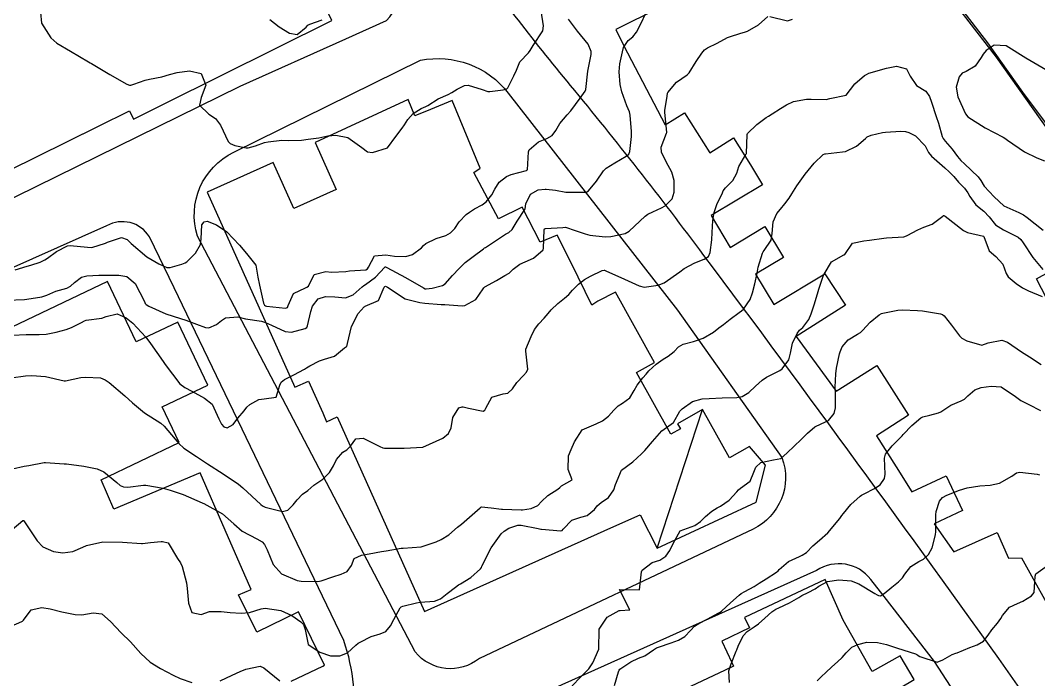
# Model space of a CAD drawing. Header units: metres. Extents: x 286371 to 293043, y 7462578 to 7466404.
# Drawn here: x 289821.3 to 289923.6, y 7464343.4 to 7464409.6 of the extents above; entities that cross this region are included whole.
import ezdxf

# ---------------------------------------------------------------- set-up
doc = ezdxf.new("R2010")
doc.units = ezdxf.units.M
doc.header["$MEASUREMENT"] = 0
for name, color, linetype in [('Curvas de Nivel 1m', 11, 'Continuous'), ('Curvas de Nivel 5m', 15, 'Continuous'), ('Divisas', 45, 'Continuous'), ('Edificações', 30, 'Continuous'), ('Vias primárias', 230, 'Continuous')]:
    doc.layers.add(name, color=color, linetype=linetype)

msp = doc.modelspace()

# ---------------------------------------------------------------- linework, layer by layer
at = {"layer": 'Curvas de Nivel 1m', "flags": 128}
for points, elevation in [([(289823.29, 7464410.43), (289823.39, 7464409.37), (289824.31, 7464407.87), (289824.92, 7464407.35), (289826.29, 7464406.54), (289828.11, 7464405.46), (289828.28, 7464405.37), (289828.4, 7464405.29), (289830.25, 7464404.21), (289831.97, 7464403.24), (289832.23, 7464403.12), (289832.35, 7464403.12), (289832.65, 7464403.23), (289833.81, 7464403.64), (289834.24, 7464403.73), (289835.48, 7464403.95), (289836.25, 7464404.19), (289837.01, 7464404.41), (289838.26, 7464404.57), (289839.44, 7464404.31), (289839.9, 7464403.12), (289839.44, 7464401.9), (289839.25, 7464401.13), (289840.19, 7464400.21), (289840.85, 7464399.77), (289841.35, 7464399.1), (289842.15, 7464397.48), (289842.33, 7464397.26), (289842.82, 7464397.07), (289843.93, 7464396.84), (289844.14, 7464396.85), (289844.88, 7464397.03), (289845.8, 7464397.37), (289846.15, 7464397.45), (289847.53, 7464397.61), (289848.15, 7464397.58), (289849.5, 7464397.61), (289850.16, 7464397.7), (289851.25, 7464397.84), (289852.16, 7464398.03), (289852.95, 7464398.12), (289854.16, 7464397.88), (289855.56, 7464396.87), (289856.14, 7464396.44), (289856.63, 7464396.37), (289858.14, 7464396.83), (289858.99, 7464397.99), (289859.6, 7464398.81), (289859.84, 7464399.15), (289860.19, 7464399.68), (289860.71, 7464400.29), (289861.53, 7464400.78), (289862, 7464400.98), (289862.21, 7464401.1), (289863.23, 7464401.75), (289864.23, 7464402.2), (289864.59, 7464402.38), (289865.14, 7464402.73), (289865.87, 7464403.09), (289866.24, 7464403.13), (289867.65, 7464402.69), (289868.23, 7464402.5), (289868.42, 7464402.49), (289869.77, 7464402.66), (289870.12, 7464402.77), (289870.24, 7464402.85), (289870.84, 7464404.06), (289871.09, 7464404.64), (289871.45, 7464405.46), (289872.29, 7464406.39), (289872.49, 7464406.62), (289872.79, 7464407.1), (289873.75, 7464408.59), (289873.83, 7464409.09), (289873.57, 7464410.6)], 703), ([(289820.47, 7464378.03), (289821.85, 7464378.08), (289823.14, 7464378.08), (289823.86, 7464378.12), (289824.87, 7464378.33), (289825.86, 7464378.59), (289826.4, 7464378.78), (289827.39, 7464379.3), (289827.7, 7464379.48), (289827.88, 7464379.53), (289829.43, 7464379.72), (289829.88, 7464379.89), (289830.98, 7464380.15), (289831.88, 7464379.77), (289832.57, 7464379.22), (289833.85, 7464377.81), (289834.34, 7464377.2), (289835.62, 7464375.37), (289835.75, 7464375.18), (289835.81, 7464375.08), (289837.28, 7464373.15), (289837.77, 7464372.78), (289838.5, 7464372.4), (289839.75, 7464371.71), (289840.52, 7464371.1), (289841.19, 7464369.63), (289841.45, 7464369.09), (289841.71, 7464368.83), (289842.05, 7464368.73), (289842.63, 7464369.07), (289843.1, 7464369.69), (289843.73, 7464370.44), (289844.01, 7464370.78), (289844.3, 7464371.05), (289845.23, 7464371.56), (289845.75, 7464371.64), (289846.97, 7464371.79), (289847.32, 7464373), (289847.47, 7464373.31), (289847.78, 7464373.58), (289848.73, 7464374.04), (289849.8, 7464374.6), (289850.01, 7464374.75), (289850.34, 7464374.96), (289851.31, 7464375.44), (289851.81, 7464375.6), (289852.82, 7464375.92), (289853.83, 7464376.75), (289853.92, 7464376.82), (289854.06, 7464376.9), (289854.12, 7464377.18), (289854.51, 7464378.89), (289855.21, 7464380.21), (289855.79, 7464380.87), (289855.85, 7464380.91), (289855.9, 7464380.94), (289857.23, 7464381.52), (289857.82, 7464382.84), (289857.86, 7464382.9), (289857.93, 7464382.93), (289858.15, 7464382.83), (289859.91, 7464381.68), (289861.39, 7464381.3), (289861.9, 7464381.23), (289863.55, 7464381.1), (289863.9, 7464381.09), (289865.63, 7464380.98), (289865.9, 7464381.01), (289867.02, 7464381.59), (289867.74, 7464382.69), (289867.82, 7464382.79), (289867.93, 7464382.87), (289869.08, 7464383.53), (289869.94, 7464384.01), (289870.35, 7464384.25), (289870.78, 7464384.64), (289871.44, 7464385.16), (289871.97, 7464385.4), (289872.82, 7464385.77), (289873.78, 7464386.6), (289873.82, 7464386.76), (289873.87, 7464388.6), (289873.91, 7464388.7), (289874.02, 7464388.73), (289875.76, 7464388.83), (289876.02, 7464388.86), (289877, 7464388.55), (289878.01, 7464388.19), (289878.46, 7464388.07), (289880, 7464387.9), (289880.58, 7464387.92), (289882.01, 7464388.24), (289882.43, 7464388.47), (289884.04, 7464389.97), (289884.3, 7464390.17), (289884.8, 7464390.42), (289885.66, 7464390.8), (289886.05, 7464391.01), (289886.74, 7464391.71), (289886.93, 7464392.39), (289886.93, 7464393.56), (289886.69, 7464394.4), (289886.12, 7464395.42), (289885.67, 7464396.41), (289885.64, 7464396.91), (289886.16, 7464398.3), (289886.2, 7464398.37), (289886.21, 7464398.4), (289886.17, 7464398.7), (289885.99, 7464400.41), (289886, 7464400.6), (289886.22, 7464402.03), (289886.28, 7464402.34), (289886.31, 7464402.4), (289887.19, 7464403.44), (289888.25, 7464404.18), (289888.36, 7464404.26), (289888.44, 7464404.37), (289889.14, 7464405.49), (289889.72, 7464406.35), (289889.98, 7464406.66), (289890.29, 7464406.88), (289891.27, 7464407.36), (289892.31, 7464407.9), (289892.6, 7464408.02), (289893.52, 7464408.3), (289894.12, 7464408.48), (289894.32, 7464408.55), (289895.4, 7464409.2), (289896.34, 7464410.02)], 706), ([(289820.75, 7464384.6), (289821.96, 7464384.94), (289822.3, 7464385.04), (289823.24, 7464385.37), (289823.73, 7464385.6), (289823.97, 7464385.77), (289824.89, 7464386.43), (289825.99, 7464386.98), (289826.28, 7464387.03), (289827.99, 7464386.87), (289828.44, 7464386.84), (289829.81, 7464387.27), (289829.94, 7464387.33), (289830, 7464387.35), (289831.41, 7464387.84), (289832, 7464387.63), (289832.4, 7464387.23), (289833.97, 7464385.9), (289835.18, 7464385.19), (289835.96, 7464384.83), (289836.32, 7464384.81), (289837.47, 7464385.15), (289837.82, 7464385.3), (289837.97, 7464385.4), (289838.84, 7464386.27), (289839.35, 7464387.12), (289839.42, 7464387.71), (289839.5, 7464389.12), (289839.72, 7464389.42), (289840.03, 7464389.48), (289840.95, 7464389.1), (289842.01, 7464388.4), (289843.28, 7464387.07), (289843.98, 7464386.23), (289844.93, 7464385.04), (289845.13, 7464383.85), (289845.27, 7464383.03), (289845.7, 7464381.23), (289845.8, 7464381.03), (289845.89, 7464380.96), (289845.99, 7464380.93), (289847.89, 7464380.74), (289848.08, 7464380.8), (289848.17, 7464380.99), (289848.7, 7464382.2), (289849.92, 7464382.79), (289850.04, 7464382.84), (289850.19, 7464382.96), (289850.78, 7464384.12), (289851.95, 7464384.41), (289852.52, 7464384.35), (289853.95, 7464384.43), (289854.34, 7464384.5), (289855.95, 7464384.6), (289856.13, 7464384.68), (289856.24, 7464384.86), (289856.84, 7464385.99), (289857.97, 7464386.1), (289858.84, 7464385.95), (289859.97, 7464385.94), (289860.66, 7464386.11), (289861.55, 7464386.78), (289861.75, 7464387.02), (289861.99, 7464387.24), (289863.04, 7464387.72), (289864, 7464388.03), (289864.46, 7464388.29), (289864.89, 7464388.73), (289865.35, 7464389.4), (289866.04, 7464390.13), (289866.37, 7464390.38), (289866.89, 7464390.7), (289867.64, 7464391.1), (289868.06, 7464391.42), (289868.62, 7464392.13), (289868.92, 7464392.67), (289869.36, 7464393.4), (289870.09, 7464393.95), (289870.58, 7464394.17), (289872.1, 7464394.56), (289872.15, 7464394.58), (289872.19, 7464394.62), (289872.32, 7464396.43), (289872.38, 7464396.62), (289873.32, 7464397.44), (289874.16, 7464397.78), (289874.68, 7464398.07), (289875.04, 7464398.58), (289875.47, 7464399.29), (289876.2, 7464400.14), (289876.55, 7464400.56), (289877.49, 7464401.81), (289878.01, 7464402.53), (289878.07, 7464402.69), (289878.26, 7464404.52), (289878.61, 7464406.2), (289878.6, 7464406.52), (289878.3, 7464407.24), (289877.23, 7464408.54), (289876.34, 7464409.74)], 704), ([(289846.33, 7464409.73), (289847.26, 7464409), (289848.31, 7464408.34), (289849.06, 7464408.22), (289849.96, 7464408.96), (289850.15, 7464409.14), (289850.33, 7464409.24), (289851.59, 7464409.68)], 702), ([(289896.55, 7464410.04), (289898.33, 7464409.6), (289898.82, 7464409.74)], 706), ([(289924.27, 7464404.68), (289922.28, 7464405.85), (289920.3, 7464407.07), (289919.08, 7464407.13), (289918.29, 7464406.61), (289917.97, 7464406.24), (289917.77, 7464405.92), (289917.17, 7464405.03), (289916.26, 7464404.51), (289915.88, 7464404.33), (289915.57, 7464403.95), (289915.27, 7464402.93), (289915.44, 7464401.96), (289916.2, 7464400.24), (289916.44, 7464399.94), (289918.18, 7464398.83), (289920, 7464397.89), (289920.16, 7464397.8), (289920.42, 7464397.62), (289922.14, 7464396.44), (289923.38, 7464395.84), (289924.13, 7464395.53)], 706), ([(289819.79, 7464373.68), (289821.32, 7464373.87), (289821.79, 7464373.93), (289822.4, 7464373.99), (289823.79, 7464373.88), (289825.67, 7464373.45), (289825.79, 7464373.43), (289827.32, 7464373.77), (289827.79, 7464373.82), (289829.32, 7464373.74), (289829.79, 7464373.55), (289830.19, 7464373.26), (289831.76, 7464371.93), (289832.54, 7464371.22), (289833.73, 7464370.24), (289835.38, 7464369.18), (289835.71, 7464368.9), (289837.19, 7464367.15), (289837.68, 7464366.69), (289838.96, 7464365.83), (289839.66, 7464365.38), (289840.07, 7464365.11), (289841.64, 7464364.09), (289843.16, 7464363.06), (289843.62, 7464362.7), (289845.43, 7464361.03), (289845.59, 7464360.9), (289845.86, 7464360.75), (289847.58, 7464360.31), (289848.13, 7464360.44), (289848.66, 7464360.98), (289849.08, 7464361.5), (289849.61, 7464362.05), (289850.13, 7464362.44), (289850.73, 7464362.95), (289851.26, 7464363.31), (289851.63, 7464363.55), (289852.32, 7464364.24), (289852.73, 7464364.92), (289853.03, 7464365.54), (289853.67, 7464366.29), (289854.07, 7464366.51), (289854.43, 7464366.89), (289854.96, 7464367.62), (289855.7, 7464367.67), (289857.37, 7464366.85), (289857.68, 7464366.71), (289857.84, 7464366.69), (289859.68, 7464366.68), (289859.81, 7464366.68), (289861.68, 7464366.78), (289863.7, 7464367.68), (289864.28, 7464368.16), (289864.55, 7464368.73), (289864.7, 7464369.76), (289865.31, 7464370.72), (289865.64, 7464370.82), (289865.75, 7464370.83), (289866.28, 7464370.71), (289867.74, 7464370.4), (289867.93, 7464370.49), (289868.02, 7464370.68), (289868.62, 7464371.81), (289869.77, 7464372.12), (289870.22, 7464372.19), (289870.7, 7464372.64), (289871.14, 7464373.28), (289871.79, 7464373.99), (289872.1, 7464374.32), (289872.24, 7464374.62), (289872.03, 7464376.42), (289872.05, 7464376.62), (289872.57, 7464377.9), (289872.91, 7464378.61), (289873.33, 7464379.15), (289873.88, 7464379.73), (289874.29, 7464380.19), (289874.6, 7464380.58), (289875.25, 7464381.22), (289875.91, 7464381.73), (289876.37, 7464382.11), (289876.73, 7464382.55), (289877.32, 7464383.16), (289877.94, 7464383.63), (289878.52, 7464383.95), (289879.72, 7464384.51), (289879.9, 7464384.56), (289879.95, 7464384.56), (289880.09, 7464384.5), (289881.94, 7464383.64), (289883.41, 7464382.98), (289883.93, 7464382.86), (289885.33, 7464383.03), (289885.94, 7464383.27), (289887.5, 7464384.38), (289887.96, 7464384.73), (289889.02, 7464385.3), (289889.97, 7464385.65), (289890.38, 7464385.94), (289890.56, 7464386.34), (289890.74, 7464387.6), (289890.77, 7464388.33), (289890.83, 7464389.54), (289890.95, 7464390.33), (289891.24, 7464391.14), (289891.78, 7464392.32), (289891.87, 7464392.52), (289892.08, 7464392.81), (289892.83, 7464393.57), (289893.22, 7464394.3), (289893.44, 7464394.96), (289894.13, 7464396.16), (289894.18, 7464396.24), (289894.19, 7464396.28), (289894.28, 7464398.16), (289894.32, 7464398.28), (289895.26, 7464399.19), (289896.19, 7464399.88), (289896.42, 7464400.02), (289896.77, 7464400.25), (289897.63, 7464400.8), (289898.21, 7464401.17), (289898.93, 7464401.5), (289900.22, 7464401.72), (289900.69, 7464401.71), (289902.22, 7464401.7), (289902.59, 7464401.78), (289904.22, 7464402.13), (289905.09, 7464403.27), (289906.05, 7464404.11), (289906.18, 7464404.18), (289906.26, 7464404.21), (289906.48, 7464404.32), (289908.27, 7464404.84), (289909.27, 7464405.05), (289910.27, 7464404.78), (289910.65, 7464404.03), (289911.3, 7464403.08), (289912.23, 7464402.51), (289912.58, 7464402), (289912.78, 7464401.43), (289913.27, 7464399.99), (289913.5, 7464399.3), (289913.86, 7464397.98), (289913.95, 7464397.77), (289914.16, 7464397.5), (289914.87, 7464396.7), (289915.39, 7464395.96), (289915.75, 7464395.57), (289916.12, 7464395.23), (289917.47, 7464393.92), (289917.74, 7464393.56), (289918.09, 7464393), (289919.07, 7464391.9), (289920.05, 7464391.02), (289921.55, 7464390.35), (289922.04, 7464390.12), (289922.39, 7464389.85), (289924.02, 7464388.58)], 707), ([(289820.47, 7464364.59), (289821.65, 7464364.87), (289822.1, 7464364.94), (289823.65, 7464365.24), (289823.77, 7464365.25), (289825.65, 7464365.12), (289825.88, 7464365.1), (289827.65, 7464364.88), (289828.98, 7464364.61), (289829.64, 7464364.3), (289830.94, 7464363.24), (289831.3, 7464362.92), (289831.62, 7464362.78), (289832.07, 7464362.77), (289833.62, 7464362.96), (289833.86, 7464362.96), (289835.62, 7464362.65), (289836.3, 7464362.47), (289837.61, 7464362.01), (289839.51, 7464361.2), (289839.59, 7464361.16), (289839.7, 7464361.11), (289841.58, 7464360.09), (289842.72, 7464359.07), (289843.55, 7464358.34), (289845.01, 7464357.57), (289845.54, 7464357.28), (289845.77, 7464357.02), (289846.07, 7464356.48), (289846.66, 7464355.01), (289847.49, 7464354.07), (289849.06, 7464353.39), (289849.48, 7464353.33), (289851.14, 7464353.28), (289851.48, 7464353.34), (289852.66, 7464353.75), (289853.49, 7464354.01), (289854.1, 7464354.29), (289854.51, 7464354.89), (289854.79, 7464355.61), (289855.52, 7464355.93), (289856.31, 7464356.08), (289857.53, 7464356.29), (289858, 7464356.36), (289859.53, 7464356.62), (289859.7, 7464356.64), (289861.53, 7464356.78), (289863.02, 7464357.28), (289863.54, 7464357.49), (289864.3, 7464357.99), (289865.19, 7464358.73), (289865.57, 7464359.05), (289867.45, 7464360.69), (289867.52, 7464360.76), (289867.6, 7464360.8), (289868.54, 7464360.67), (289869.58, 7464360.56), (289869.68, 7464360.56), (289871.58, 7464360.5), (289871.7, 7464360.5), (289872.57, 7464360.61), (289873.26, 7464360.93), (289873.6, 7464361.33), (289874.26, 7464361.93), (289875.26, 7464362.57), (289875.45, 7464362.73), (289875.62, 7464362.88), (289876.68, 7464363.49), (289876.3, 7464364.55), (289876.33, 7464365.9), (289876.59, 7464366.55), (289876.92, 7464367.33), (289877.71, 7464368.53), (289879.12, 7464369.12), (289879.73, 7464369.42), (289880.34, 7464369.89), (289880.87, 7464370.49), (289881.31, 7464370.92), (289881.75, 7464371.18), (289882.49, 7464371.74), (289882.93, 7464372.46), (289883.22, 7464373.02), (289883.79, 7464373.75), (289884.12, 7464374.12), (289884.4, 7464374.44), (289885.13, 7464375.11), (289885.82, 7464375.6), (289886.33, 7464375.9), (289886.95, 7464376.4), (289887.38, 7464376.85), (289887.85, 7464377.12), (289888.88, 7464377.39), (289889.85, 7464377.71), (289890.88, 7464378.33), (289891.43, 7464378.76), (289891.88, 7464379.1), (289892.57, 7464379.62), (289893.48, 7464380.29), (289893.72, 7464380.47), (289893.9, 7464380.64), (289894.57, 7464381.61), (289894.81, 7464382.27), (289895.03, 7464383.18), (289895.28, 7464384.26), (289895.38, 7464384.84), (289895.8, 7464386.26), (289895.87, 7464386.38), (289895.99, 7464386.54), (289896.67, 7464387.58), (289896.78, 7464388.24), (289896.88, 7464389.39), (289897.27, 7464390.24), (289897.61, 7464390.67), (289898.06, 7464391.21), (289898.5, 7464391.79), (289898.77, 7464392.21), (289899.27, 7464393.02), (289900.1, 7464394.19), (289901, 7464395.31), (289901.92, 7464396.17), (289902.07, 7464396.23), (289902.14, 7464396.24), (289903.85, 7464396.42), (289904.14, 7464396.48), (289905.26, 7464397.01), (289906.16, 7464397.78), (289906.33, 7464397.93), (289906.74, 7464398.1), (289907.87, 7464398.38), (289908.17, 7464398.42), (289909.72, 7464398.5), (289910.17, 7464398.48), (289910.52, 7464398.39), (289911.19, 7464398.03), (289912.15, 7464397.03), (289912.5, 7464396.37), (289912.78, 7464396), (289914.12, 7464394.83), (289914.58, 7464394.44), (289915.05, 7464393.97), (289915.52, 7464393.38), (289916.09, 7464392.79), (289916.45, 7464392.31), (289916.64, 7464391.94), (289917.24, 7464391.11), (289918.05, 7464390.46), (289918.57, 7464389.91), (289919.23, 7464389.11), (289920.01, 7464388.61), (289921.49, 7464387.86), (289921.78, 7464387.63), (289922, 7464387.31), (289922.98, 7464385.84), (289923.96, 7464384.61)], 708), ([(289820.45, 7464358.51), (289821.51, 7464359.4), (289821.54, 7464359.42), (289821.56, 7464359.42), (289821.6, 7464359.39), (289821.69, 7464359.27), (289822.94, 7464357.37), (289823.53, 7464356.78), (289824.58, 7464356.29), (289825.52, 7464356.18), (289826.54, 7464356.3), (289827.53, 7464356.73), (289827.92, 7464356.91), (289829.53, 7464357.27), (289831.53, 7464357.24), (289833.44, 7464357.12), (289833.53, 7464357.12), (289834.32, 7464357.19), (289835.42, 7464357.29), (289835.54, 7464357.29), (289836.1, 7464357.17), (289837.05, 7464355.61), (289837.34, 7464355.15), (289837.5, 7464354.8), (289837.94, 7464353.14), (289838.02, 7464352.58), (289838.15, 7464351.13), (289838.48, 7464350.18), (289839.43, 7464349.98), (289840.27, 7464350.26), (289841.43, 7464350.26), (289842.33, 7464350.17), (289843.43, 7464350.11), (289844.28, 7464350.19), (289845.44, 7464350.54), (289845.85, 7464350.61), (289847.43, 7464350.39), (289848.54, 7464349.87), (289849.42, 7464349.25), (289849.71, 7464348.96), (289849.88, 7464348.48), (289850.18, 7464346.95), (289851.36, 7464346.18), (289852.43, 7464345.84), (289853.36, 7464345.81), (289854.14, 7464346.11), (289854.95, 7464346.88), (289855.18, 7464347.08), (289855.38, 7464347.19), (289856.49, 7464347.75), (289857.39, 7464348.04), (289857.96, 7464348.27), (289858.43, 7464348.83), (289858.78, 7464349.46), (289859.43, 7464350.65), (289859.51, 7464350.74), (289859.67, 7464350.81), (289861.07, 7464351.16), (289861.44, 7464351.21), (289862.88, 7464351.32), (289863.45, 7464351.55), (289864.13, 7464352.07), (289864.97, 7464352.73), (289865.26, 7464352.94), (289865.47, 7464353.05), (289866.51, 7464353.68), (289867.49, 7464354.57), (289867.57, 7464354.69), (289867.63, 7464354.82), (289868.56, 7464356.67), (289869.55, 7464358.06), (289869.85, 7464358.35), (289870.34, 7464358.64), (289871.25, 7464358.94), (289871.56, 7464358.94), (289873.28, 7464358.6), (289873.55, 7464358.54), (289873.62, 7464358.53), (289875.55, 7464358.38), (289875.69, 7464358.42), (289875.78, 7464358.56), (289876.65, 7464359.46), (289877.57, 7464359.74), (289878.2, 7464359.9), (289878.94, 7464360.51), (289879.21, 7464360.89), (289879.59, 7464361.23), (289880.35, 7464361.74), (289880.87, 7464362.49), (289881.06, 7464363.04), (289881.64, 7464364.47), (289882.79, 7464365.32), (289883.67, 7464366.1), (289883.84, 7464366.27), (289883.99, 7464366.44), (289884.75, 7464367.36), (289885.7, 7464368.41), (289886.86, 7464369.25), (289887.52, 7464370.39), (289887.61, 7464370.51), (289887.74, 7464370.62), (289888.77, 7464371.35), (289889.75, 7464371.63), (289890.44, 7464371.66), (289891.75, 7464371.72), (289893.22, 7464371.75), (289893.76, 7464371.86), (289894.44, 7464372.27), (289895.12, 7464372.92), (289895.78, 7464373.52), (289896.22, 7464373.81), (289897.09, 7464374.23), (289897.56, 7464374.47), (289897.8, 7464374.65), (289898.47, 7464375.56), (289898.64, 7464376.21), (289898.84, 7464377.21), (289899.28, 7464378.2), (289899.54, 7464378.52), (289899.87, 7464378.8), (289900.48, 7464379.59), (289900.71, 7464380.18), (289901.01, 7464381.07), (289901.34, 7464382.17), (289901.47, 7464382.64), (289901.95, 7464384.06), (289901.99, 7464384.13), (289902, 7464384.16), (289902.75, 7464385.38), (289903.98, 7464386.08), (289904.02, 7464386.09), (289904.07, 7464386.13), (289904.85, 7464387.27), (289906.01, 7464387.51), (289906.56, 7464387.55), (289908.01, 7464387.78), (289908.27, 7464387.81), (289910.01, 7464387.91), (289910.12, 7464387.94), (289910.35, 7464388.04), (289911.43, 7464388.61), (289912.03, 7464388.87), (289912.87, 7464389.16), (289913.92, 7464389.99), (289914, 7464390.03), (289914.04, 7464390.03), (289914.16, 7464389.98), (289916.02, 7464388.53), (289916.4, 7464388.34), (289918, 7464387.97), (289918.03, 7464387.95), (289918.06, 7464387.92), (289918.57, 7464386.5), (289919.25, 7464385.91), (289919.96, 7464385.16), (289920.29, 7464384.23), (289920.49, 7464383.88), (289921.28, 7464383.21), (289921.93, 7464382.79), (289922.54, 7464382.47), (289923.92, 7464381.91)], 709), ([(289880.94, 7464342.86), (289881.34, 7464344.23), (289881.41, 7464344.4), (289881.49, 7464344.47), (289882.6, 7464345.21), (289883.36, 7464345.58), (289883.98, 7464345.82), (289884.86, 7464346.42), (289885.18, 7464346.62), (289885.38, 7464346.69), (289886.65, 7464347.13), (289887.39, 7464347.41), (289888.01, 7464347.76), (289888.58, 7464348.37), (289888.98, 7464348.79), (289889.41, 7464349.08), (289890.24, 7464349.52), (289891.43, 7464350.13), (289891.55, 7464350.2), (289891.71, 7464350.32), (289892.61, 7464351.14), (289893.46, 7464351.93), (289893.67, 7464352.09), (289894.03, 7464352.29), (289894.96, 7464352.79), (289895.48, 7464353.11), (289896.17, 7464353.57), (289897.22, 7464354.24), (289897.38, 7464354.36), (289897.5, 7464354.5), (289898.42, 7464355.31), (289899.52, 7464355.81), (289899.79, 7464355.93), (289900.22, 7464356.19), (289900.86, 7464356.86), (289901.54, 7464357.44), (289902.38, 7464358.16), (289903.58, 7464359.61), (289903.79, 7464359.92), (289903.94, 7464360.13), (289904.69, 7464361.03), (289905.61, 7464361.87), (289905.75, 7464361.96), (289906.02, 7464362.1), (289907.08, 7464362.62), (289907.63, 7464363), (289908.07, 7464363.63), (289908.13, 7464364.07), (289908.06, 7464365.68), (289908.17, 7464366.07), (289908.84, 7464366.9), (289909.7, 7464367.78), (289909.83, 7464367.91), (289909.96, 7464368.04), (289910.8, 7464368.95), (289911.73, 7464369.74), (289911.92, 7464369.83), (289912.62, 7464370), (289913.51, 7464370.21), (289913.74, 7464370.33), (289914.72, 7464371), (289915.76, 7464371.42), (289916.11, 7464371.6), (289916.43, 7464371.94), (289917.16, 7464372.55), (289917.78, 7464372.78), (289918.77, 7464372.92), (289919.78, 7464372.82), (289921.24, 7464371.87), (289921.76, 7464371.48), (289922.56, 7464371.05), (289923.74, 7464370.47)], 711), ([(289892.49, 7464343.15), (289892.43, 7464344.31), (289892.65, 7464345.01), (289893.17, 7464346.3), (289893.23, 7464346.44), (289893.38, 7464346.79), (289893.86, 7464347.83), (289894.29, 7464348.28), (289894.96, 7464348.73), (289895.42, 7464349.05), (289896.06, 7464349.61), (289896.75, 7464350.24), (289897.16, 7464350.52), (289897.44, 7464350.65), (289898.53, 7464351.14), (289899.46, 7464351.69), (289899.77, 7464351.89), (289900.41, 7464352.19), (289901.1, 7464352.55), (289901.47, 7464352.81), (289902.35, 7464353.29), (289903.48, 7464353.46), (289904.71, 7464353.35), (289905.48, 7464353.06), (289907.1, 7464352.08), (289907.33, 7464351.94), (289907.46, 7464351.88), (289907.67, 7464351.86), (289908.05, 7464352.07), (289908.81, 7464352.72), (289909.48, 7464353.27), (289909.87, 7464353.66), (289910.11, 7464354.04), (289910.72, 7464354.81), (289911.51, 7464355.3), (289911.99, 7464355.54), (289912.48, 7464356), (289912.85, 7464356.68), (289913.2, 7464357.99), (289913.23, 7464358.32), (289913.24, 7464359.99), (289913.27, 7464360.31), (289913.6, 7464361.36), (289913.88, 7464361.72), (289914.32, 7464361.97), (289915.62, 7464362.47), (289916.37, 7464362.69), (289917.63, 7464362.9), (289918.69, 7464362.97), (289919.63, 7464363.17), (289920.86, 7464363.88), (289921.32, 7464364.2), (289921.65, 7464364.28), (289923.42, 7464364.06), (289923.65, 7464364.01)], 712), ([(289901.32, 7464343.32), (289901.75, 7464343.75), (289902.19, 7464344.16), (289902.79, 7464344.71), (289903.35, 7464345.22), (289903.82, 7464345.67), (289904.22, 7464346.13), (289904.79, 7464346.7), (289905.38, 7464346.97), (289906.28, 7464347.2), (289907.38, 7464347.18), (289908.26, 7464346.95), (289909.37, 7464346.6), (289911.19, 7464346.02), (289911.32, 7464345.97), (289911.36, 7464345.94), (289911.62, 7464345.75), (289913.35, 7464345.19), (289913.92, 7464345.41), (289914.87, 7464345.96), (289915.24, 7464346.09), (289915.37, 7464346.13), (289916.64, 7464346.67), (289917.38, 7464346.94), (289918.01, 7464347.29), (289918.49, 7464347.91), (289918.86, 7464348.44), (289919.41, 7464349.09), (289919.74, 7464349.57), (289919.91, 7464349.89), (289920.61, 7464350.7), (289921.44, 7464351.09), (289921.97, 7464351.33), (289922.83, 7464351.84), (289923.1, 7464352.2), (289923.2, 7464353.84), (289923.28, 7464354.05), (289923.49, 7464354.21), (289924.44, 7464354.88)], 713)]:
    msp.add_lwpolyline(points, dxfattribs=dict(at, elevation=elevation))
at = {"layer": 'Curvas de Nivel 5m', "flags": 128}
for points, elevation in [([(289819.91, 7464381.54), (289821.68, 7464381.62), (289821.91, 7464381.63), (289823.41, 7464381.86), (289823.91, 7464382.03), (289824.83, 7464382.43), (289825.93, 7464382.75), (289826.31, 7464382.94), (289826.71, 7464383.31), (289827.41, 7464383.84), (289827.94, 7464383.99), (289829.16, 7464384.06), (289829.95, 7464384.04), (289831.15, 7464384.04), (289831.94, 7464383.9), (289832.79, 7464383.22), (289833.73, 7464381.39), (289833.81, 7464381.21), (289833.9, 7464381.1), (289834.16, 7464380.94), (289835.89, 7464380.18), (289837.35, 7464379.69), (289837.88, 7464379.53), (289838.94, 7464379.13), (289839.87, 7464378.78), (289840.21, 7464378.76), (289840.95, 7464379.1), (289841.46, 7464379.51), (289841.88, 7464379.75), (289843.1, 7464379.85), (289843.88, 7464379.68), (289845.47, 7464379.43), (289845.87, 7464379.31), (289846.48, 7464379.02), (289847.85, 7464378.39), (289848.5, 7464378.34), (289849.86, 7464378.69), (289850.03, 7464378.79), (289850.12, 7464378.96), (289850.43, 7464380.41), (289850.6, 7464380.95), (289851.19, 7464381.66), (289851.91, 7464381.92), (289852.86, 7464381.86), (289853.91, 7464381.78), (289854.7, 7464382.09), (289855.6, 7464382.87), (289855.78, 7464383.02), (289855.93, 7464383.1), (289856.94, 7464383.85), (289857.87, 7464384.84), (289857.91, 7464384.88), (289857.95, 7464384.88), (289858.07, 7464384.83), (289859.94, 7464383.81), (289861.75, 7464382.78), (289861.92, 7464382.69), (289862.01, 7464382.69), (289862.64, 7464382.76), (289863.67, 7464383.01), (289863.93, 7464383.18), (289864.68, 7464384), (289865.35, 7464384.72), (289865.65, 7464385.02), (289865.96, 7464385.31), (289866.74, 7464385.94), (289867.77, 7464386.69), (289867.89, 7464386.78), (289867.99, 7464386.84), (289869.1, 7464387.56), (289870.01, 7464388.15), (289870.32, 7464388.34), (289870.65, 7464388.64), (289871.18, 7464389.48), (289871.93, 7464390.63), (289871.96, 7464390.71), (289872.05, 7464391.22), (289872.52, 7464392.17), (289873.27, 7464392.61), (289873.97, 7464392.7), (289874.08, 7464392.7), (289875.01, 7464392.58), (289876.07, 7464392.39), (289876.26, 7464392.37), (289878.07, 7464392.4), (289878.18, 7464392.42), (289878.32, 7464392.53), (289879.13, 7464393.48), (289879.84, 7464394.51), (289880.11, 7464394.79), (289880.97, 7464395.34), (289882.13, 7464395.99), (289882.38, 7464396.21), (289882.49, 7464396.46), (289882.65, 7464397.96), (289882.65, 7464398.46), (289882.51, 7464400.13), (289882.44, 7464400.46), (289882.2, 7464401.06), (289881.68, 7464402.47), (289881.5, 7464403.21), (289881.4, 7464404.48), (289881.48, 7464405.27), (289881.74, 7464406.47), (289881.86, 7464406.91), (289882.31, 7464407.61), (289882.78, 7464407.99), (289883.15, 7464408.45), (289883.56, 7464409.22), (289884.13, 7464410.44)], 705), ([(289876.46, 7464342.55), (289877.33, 7464343.49), (289877.85, 7464344.01), (289878.37, 7464344.52), (289878.76, 7464345.11), (289879.37, 7464346.5), (289879.4, 7464348.5), (289880.22, 7464349.7), (289881.43, 7464350.37), (289881.53, 7464350.38), (289882.47, 7464350.46), (289881.46, 7464352.47), (289883.46, 7464352.44), (289883.67, 7464354.26), (289883.74, 7464354.44), (289884.73, 7464355.2), (289885.51, 7464355.43), (289886.1, 7464355.82), (289886.49, 7464356.4), (289886.84, 7464357.09), (289887.55, 7464358.38), (289889.01, 7464358.92), (289889.57, 7464359.31), (289890.1, 7464359.83), (289890.71, 7464360.34), (289891.25, 7464360.67), (289891.59, 7464360.85), (289892.46, 7464361.45), (289893.23, 7464362.3), (289893.41, 7464362.5), (289893.62, 7464362.65), (289894.56, 7464363.35), (289894.95, 7464364.27), (289895.16, 7464364.76), (289895.66, 7464365.24), (289896.93, 7464365.5), (289897.67, 7464365.64), (289898.3, 7464366.21), (289899, 7464366.89), (289899.69, 7464367.55), (289900.02, 7464367.87), (289900.33, 7464368.19), (289901.07, 7464368.82), (289901.72, 7464369.11), (289902.43, 7464369.45), (289903.01, 7464370.15), (289903.15, 7464370.73), (289903.14, 7464372.14), (289903.13, 7464372.79), (289903.18, 7464374.14), (289903.24, 7464374.71), (289903.55, 7464376.14), (289903.62, 7464376.34), (289903.83, 7464376.86), (289904.42, 7464377.55), (289905.35, 7464378.11), (289905.67, 7464378.3), (289905.86, 7464378.48), (289906.64, 7464379.32), (289907.55, 7464380.08), (289907.77, 7464380.19), (289907.89, 7464380.23), (289909.41, 7464380.53), (289909.89, 7464380.57), (289911.4, 7464380.51), (289911.89, 7464380.47), (289913.7, 7464380.18), (289913.89, 7464380.11), (289914.07, 7464379.98), (289914.81, 7464379.03), (289915.59, 7464377.96), (289915.85, 7464377.74), (289916.35, 7464377.45), (289917.84, 7464377.03), (289918.5, 7464377.26), (289919.85, 7464377.52), (289920.42, 7464377.31), (289921.83, 7464376.36), (289922.62, 7464375.85), (289923.81, 7464375.09)], 710), ([(289820.11, 7464348.7), (289821.41, 7464349.27), (289821.49, 7464349.32), (289821.56, 7464349.39), (289822.36, 7464350.45), (289823.43, 7464350.68), (289824.26, 7464350.53), (289825.43, 7464350.23), (289826.76, 7464349.98), (289827.42, 7464349.95), (289828.58, 7464350.13), (289829.43, 7464350.05), (289830.33, 7464349.26), (289831.4, 7464348.15), (289832.32, 7464347.23), (289833.37, 7464346.06), (289834.31, 7464345.2), (289835.34, 7464344.56), (289836.61, 7464343.89), (289837.33, 7464343.56), (289838.47, 7464343.14)], 710), ([(289841.32, 7464343.33), (289842.53, 7464343.87), (289843.33, 7464344.25), (289843.9, 7464344.49), (289845.34, 7464344.79), (289845.73, 7464344.62), (289847.32, 7464343.3)], 710)]:
    msp.add_lwpolyline(points, dxfattribs=dict(at, elevation=elevation))
at = {"layer": 'Divisas'}
msp.add_lwpolyline([(289926.94, 7464395.77), (289921.97, 7464402.44), (289918.45, 7464407.38), (289911.34, 7464416.61), (289904.32, 7464425.35), (289894.89, 7464437.82), (289885.83, 7464447.83), (289876.53, 7464458.22), (289873.69, 7464462.53), (289869.22, 7464467.9), (289860.09, 7464478.4), (289850.53, 7464488.73), (289850.08, 7464488.03, 0.033607), (289849.55, 7464487.05, -0.015756), (289848.18, 7464484.31, 1.677501)], format="xyb", dxfattribs=at)
at = {"layer": 'Edificações'}
for points in [[(289820.23, 7464394.61), (289822.88, 7464395.92), (289832.22, 7464400.56), (289832.63, 7464399.73), (289835.77, 7464401.29), (289852.56, 7464409.62), (289848.68, 7464417.45)], [(289898.84, 7464417.56), (289881.08, 7464408.73), (289881.9, 7464407.08), (289886.05, 7464399.13), (289887.97, 7464400.35), (289890.51, 7464396.33), (289892.9, 7464397.83), (289894.6, 7464395.14), (289895.8, 7464393.12), (289890.65, 7464390.04), (289892.56, 7464386.83), (289896.06, 7464388.92), (289897.91, 7464385.83), (289895.12, 7464384.16), (289896.94, 7464381.12), (289902.07, 7464384.2), (289904.16, 7464381.04), (289899.19, 7464377.88), (289903.22, 7464372.39), (289907.29, 7464374.98), (289910.47, 7464369.98), (289907.25, 7464367.92), (289909.24, 7464364.81), (289910.83, 7464362.3), (289914.28, 7464363.91), (289915.91, 7464360.42), (289913.07, 7464359.09), (289915.04, 7464356.27), (289919.39, 7464358.2), (289920.53, 7464355.62), (289921.84, 7464355.68), (289925.48, 7464349.1)], [(289925.2, 7464397.65), (289919.32, 7464405.94), (289912.92, 7464414.23)], [(289927.91, 7464374.8), (289923.34, 7464383.68), (289931.87, 7464388.4)], [(289885.22, 7464356.62), (289895.18, 7464361.24), (289896.11, 7464364.96), (289894.51, 7464366.83), (289892.51, 7464365.7), (289889.78, 7464370.55)]]:
    msp.add_lwpolyline(points, dxfattribs=at)
msp.add_lwpolyline([(289889.78, 7464370.55), (289887.27, 7464369.13), (289887.56, 7464368.62), (289886.6, 7464368.08), (289883.16, 7464374.29), (289884.97, 7464375.29), (289881.06, 7464382.33), (289879.27, 7464381.43), (289878.66, 7464381.04), (289876.61, 7464385.22), (289875.17, 7464388.07), (289873.47, 7464387.36), (289871.68, 7464390.89), (289869.29, 7464389.69), (289866.8, 7464394.37), (289867.46, 7464394.79), (289864.65, 7464401.6), (289862.47, 7464400.7), (289860.88, 7464400.05), (289860.21, 7464401.68), (289850.86, 7464397.37), (289852.98, 7464392.65), (289848.73, 7464390.74), (289846.65, 7464395.35), (289840.04, 7464392.38), (289848.83, 7464372.81), (289850.19, 7464373.42), (289851.63, 7464370.22), (289852.03, 7464369.33), (289853.08, 7464369.81), (289858.91, 7464356.83), (289861.86, 7464350.28), (289872.39, 7464355), (289880.89, 7464358.82), (289883.51, 7464360), (289885.22, 7464356.62)], close=True, dxfattribs=at)
for points, elevation in [([(289848.47, 7464343.28), (289851.65, 7464344.8), (289851.81, 7464344.89), (289849.19, 7464350.25), (289845.01, 7464348.2), (289843.18, 7464351.94), (289844.44, 7464352.49), (289843.81, 7464353.93), (289841.83, 7464358.46), (289839.32, 7464364.21), (289830.64, 7464360.54), (289829.39, 7464363.51), (289837.21, 7464367.24), (289835.5, 7464370.82), (289840.09, 7464373.02), (289837.08, 7464379.33), (289832.91, 7464377.34), (289830, 7464383.42), (289820.41, 7464378.84)], 709.77), ([(289908.06, 7464341.69), (289911.06, 7464343.45), (289909.66, 7464345.84), (289906.82, 7464344.24), (289903.91, 7464349.42), (289902.12, 7464353.49), (289894.01, 7464349.69), (289894.51, 7464348.62), (289891.72, 7464347.31), (289892.73, 7464345.17), (289892.91, 7464344.78), (289891.98, 7464344.34), (289883.01, 7464340.13)], 720.04)]:
    msp.add_lwpolyline(points, dxfattribs=dict(at, elevation=elevation))
at = {"layer": 'Vias primárias'}
for points in [[(289706.18, 7464418.94), (289710.95, 7464408.79), (289723.31, 7464383.44), (289735.72, 7464356.2, 0.408077), (289740.51, 7464354.47), (289743.09, 7464355.65), (289764.52, 7464365.42), (289781.23, 7464373.6), (289801.65, 7464383.07), (289820.8, 7464391.94), (289843.33, 7464403.03), (289853.96, 7464407.78), (289858.05, 7464409.61, 0.352299), (289858.57, 7464417.04)], [(289865.56, 7464417.29, 0.016951), (289876.5, 7464403.1, -0.012022), (289889.9, 7464386.04, -0.005597), (289920.46, 7464344.23, -0.015412), (289927.77, 7464333.29)]]:
    msp.add_lwpolyline(points, format="xyb", dxfattribs=at)
at = {"layer": 'Vias primárias', "elevation": 710.34}
msp.add_lwpolyline([(289839.05, 7464387.96, -0.371307), (289842.69, 7464396.4), (289861.45, 7464405.63, -0.282831), (289870.28, 7464402.34), (289887.29, 7464380.54), (289897.77, 7464365.73, -0.389643), (289894.86, 7464358.56), (289867.37, 7464345.55, -0.411997), (289860.91, 7464346.23)], format="xyb", close=True, dxfattribs=at)
at = {"layer": 'Vias primárias'}
for points, elevation in [([(289776.62, 7464302.94), (289791.49, 7464309.61), (289832.09, 7464328.96), (289849.53, 7464337.17), (289852.38, 7464338.6, 0.312223), (289854.74, 7464342.91, 0.05806), (289853.75, 7464347.35), (289836.71, 7464382.79), (289834.22, 7464387.91, 0.403854), (289829.93, 7464389), (289788.07, 7464370.36), (289741.42, 7464348.84)], 710.34), ([(289813.73, 7464254.81), (289838.37, 7464266.35), (289862.34, 7464277.45), (289885.29, 7464288.67), (289911.23, 7464300.61), (289923.67, 7464306.52), (289929.45, 7464309.2, 0.431707), (289931.85, 7464316.38), (289913.09, 7464345.24), (289908.03, 7464351.78), (289906.7, 7464353.5, 0.394112), (289901.25, 7464354.39), (289864.17, 7464337.77), (289780.89, 7464297.29)], 719.58)]:
    msp.add_lwpolyline(points, format="xyb", dxfattribs=dict(at, elevation=elevation))

doc.saveas('drawing.dxf')
